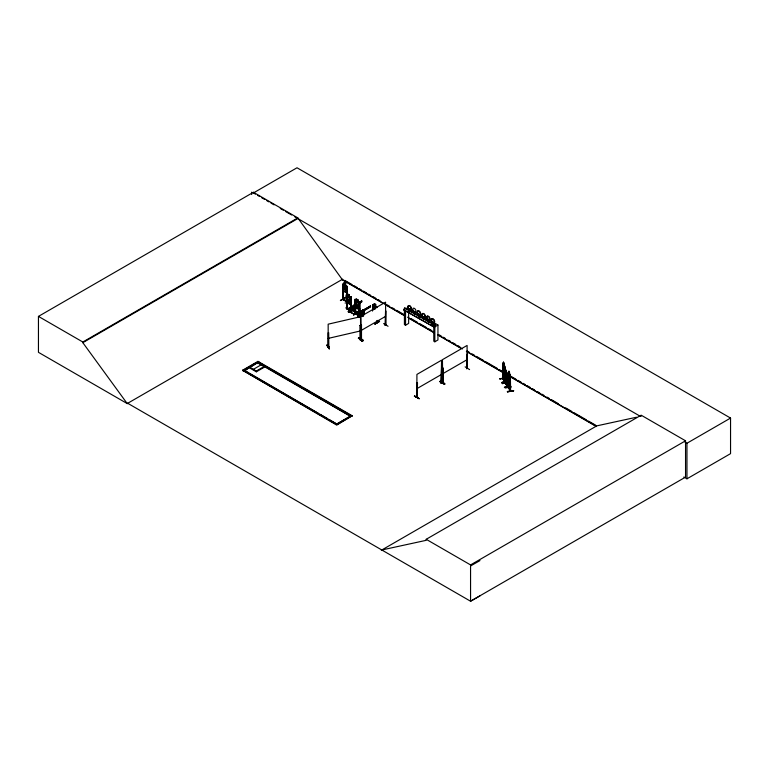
<?xml version="1.0" encoding="UTF-8"?>
<svg xmlns="http://www.w3.org/2000/svg" width="769" height="769" viewBox="0 0 769 769"><rect width="100%" height="100%" fill="white"/><g stroke="black" fill="none" stroke-linecap="round" stroke-linejoin="round"><path stroke-width="1.15" d="M346.377 294.277L346.79 308.744L347.021 294.431L346.377 294.277L346.829 294.537M346.559 300.083L346.982 308.629L346.281 307.35L346.281 308.532L350.904 311.195L351.125 296.805L351.164 311.051C350.116 310.609 344.137 307.744 347.059 307.494L347.059 308.677L347.002 300.343M355.201 312.195L355.201 313.387L359.825 316.049L359.786 301.804L359.565 316.203L354.951 313.531L355.24 299.17L355.451 313.742L354.951 312.349L355.72 312.493L355.72 313.685M355.24 299.17L355.643 313.627L355.663 307.715M415.106 314.165C414.847 309.503 415.981 315.184 413.789 313.108L413.933 311.176L413.876 313.387M419.768 316.799L419.816 314.492L419.499 316.645M423.094 318.491L423.133 316.54L424.344 317.222L424.488 319.375L424.488 317.136M433.764 324.422L433.831 322.413M418.605 313.81L418.596 315.732C421.748 318.587 417.211 310.551 418.461 315.742L419.816 316.405L418.461 315.742M423.681 317.318L424.488 319.048L423.133 318.751L423.133 316.54M427.968 321.269L427.949 319.087L427.804 321.019L429.208 321.817L427.949 319.087M432.62 321.73C435.706 331.122 430.179 315.338 432.438 323.768M409.07 310.503L409.271 308.532L410.454 311.31M409.223 310.705L410.271 311.291M414.885 314.127L415.423 313.589L415.548 314.252M432.534 323.73L432.332 324.134M433.783 324.585L434.235 324.22L433.341 325.037L434.101 324.143M357.662 313.665L357.643 315.242M503.743 366.496L504.253 365.669L504.474 370.149L503.878 367.438L503.503 368.495L503.272 368.043L503.291 364.073L503.782 366.515M504.8 371.456L504.589 372.84L504.868 371.446M507.069 380.895L507.29 379.511L507.069 380.895L505.444 378.146L504.897 367.457M510.318 380.626L510.078 381.972L510.356 380.568M360.661 339.687L360.517 316.703L328.161 324.182L328.18 347.184L328.161 332.823L328.699 332.698L328.844 347.05L328.767 346.386L328.334 346.675M328.844 346.531L328.18 346.665M360.661 339.187L360.017 339.34M508.444 382.52L502.167 383.606L508.463 382.308M511.443 386.932L505.166 388.028M504.868 366.775L504.897 382.087L502.772 378.521M503.262 378.3L503.07 378.021M504.675 381.203L504.945 381.712M505.098 381.472C500.561 374.58 504.387 381.28 505.127 381.434L504.627 381.703L504.675 367.495L505.089 367.774M505.271 382.799L505.387 383.049M505.473 383.596L505.685 377.627M507.627 386.711L505.589 383.25M509.616 372.388L508.924 371.216L510.385 375.916L510.385 391.21L508.242 387.134L508.742 387.461M510.626 391.152L508.52 387.605L510.356 390.402M413.674 313.368L415.145 313.771L414.337 312.041M433.591 324.72L433.678 322.499L432.466 321.817M357.633 313.579C357.335 318.549 358.066 310.051 357.902 314.79M358.373 338.139C362.718 338.514 366.909 343.637 358.373 338.149L363.035 340.763M358.594 337.976L363.237 340.629M358.623 337.706L363.256 340.379M439.906 381.434C449.75 388.297 442.117 379.905 439.906 381.443M444.77 383.923L440.128 381.241L444.751 383.942M344.868 286.914L346.31 286.174L345.348 287.635L346.348 290.288L345.041 287.837C344.445 290.249 342.743 288.317 344.723 287.26L343.772 284.713L345.021 287.039M374.82 308.023C374.176 307.744 377.771 305.437 375.214 308.494M342.695 288.856L343.166 290.865L346.771 292.893L347.242 291.413M346.771 292.893L347.29 291.451M350.279 304.332L350.789 298.257M350.328 304.428L350.885 302.938M506.348 374.686L506.742 373.715L506.963 378.204L506.367 375.493L505.762 376.176L505.781 372.119L506.281 374.628M509.357 375.762L509.741 374.791L509.962 379.271L509.366 376.56L508.77 377.243L508.79 373.196L509.28 375.705M326.854 345.348L329.372 348.876L326.873 345.098M329.286 348.857L326.892 345.089M345.031 297.709L340.446 300.371M414.827 314.002L415.548 313.665M373.58 309.551L374.59 308.119L373.638 305.572L374.888 307.888M433.783 326.969L433.783 341.196L434.841 341.792L434.841 327.565L403.59 309.782L404.879 307.831L435.302 325.018L435.302 326.575L437.946 325.008L410.569 309.542M434.841 327.565L434.004 326.969L435.302 325.018M346.781 301.746L342.657 299.401L343.176 283.809L347.29 286.75L347.405 295.998M343.137 299.122L342.83 298.766M343.109 299.65L342.878 285.088L343.041 299.641L343.301 299.016M377.156 322.384C376.666 321.192 376.935 324.653 377.271 320.404M328.094 347.069L328.853 347.03M359.988 339.475L359.969 325.479L360.517 325.354L360.594 339.696L360.075 339.86L359.902 339.206L360.574 339.042M361.497 324.874L360.921 325.018L361.497 324.874L361.497 339.158L361.382 338.456M385.769 325.143L385.269 325.383L385.567 310.791L385.356 325.383L385.778 324.566L385.269 324.864M417.49 382.914L416.913 383.068L417.49 382.914L417.231 397.054M441.762 383.183L441.252 383.423L441.56 368.841L441.348 383.423L441.762 382.606L441.252 382.904M443.079 382.001C442.108 381.491 443.29 382.693 443.031 382.395M466.918 368.12L467.312 368.409L467.1 354.096L466.629 368.591L467.264 368.428M428.871 321.855L429.16 319.769L429.015 321.798M503.503 363.833L502.964 363.045L502.753 378.608M505.502 372.561L505.493 383.635L505.444 371.1L507.377 374.839L507.377 386.807L507.357 374.83M508.251 372.484L509.02 373.052L508.501 388.037L508.29 373.446L508.694 373.734M505.704 383.539L505.733 382.981M507.146 386.403L507.357 385.846M507.588 386.192L505.714 383.222M507.588 386.711L507.165 375.772L507.569 376.051M510.578 390.614L510.126 390.902L510.385 376.579L510.587 391.113M361.382 338.975L360.872 339.273L361.238 338.485M361.478 338.62L361.545 338.696M361.478 339.139L361.084 325.114M385.173 325.22L385.529 324.999M417.375 396.506L416.865 396.804L417.471 396.66M417.471 397.179L417.029 397.41L417.077 383.154M441.166 383.27L441.56 360.19L416.913 374.416L416.865 397.323L417.49 397.14M441.694 383.202L441.714 368.928M443.088 382.385L442.483 382.501M443.069 382.424L443.031 368.168L442.454 368.322L443.031 368.168M466.706 368.005L467.148 367.774M409.118 310.465L410.473 311.128L409.118 310.465L409.118 308.619C411.636 308.369 409.887 313.723 410.329 309.311M413.76 313.214L415.106 313.752M419.787 316.549L420.22 316.299L419.326 316.674M427.9 320.99L429.15 321.682L427.852 321M343.234 283.78L342.695 284.155L342.878 299.314L346.04 301.14M346.848 302.284L350.318 304.409L346.742 302.361L346.29 295.652L347.857 295.873L347.098 296.132L347.098 299.401L347.857 301.237L349.27 302.054L350.03 301.092L350.03 297.824L349.27 296.805L350.885 298.237M356.729 312.954L356.729 312.06L352.365 309.542L352.365 310.436L354.932 311.916L354.951 300.65L356.518 300.871M372.513 310.859L373.052 304.668L377.166 307.6M372.513 308.456L373.003 308.1C375.195 310.311 372.878 304.639 375.532 307.84M505.262 383.231L507.357 386.769M372.955 308.129L374.099 308.782L373.33 308.927M405.763 308.869L407.532 307.821M408.579 310.599L409.473 310.224L408.704 310.676M408.704 311.118L409.473 310.666M409.992 311.397L410.752 310.955L410.877 311.618M410.117 311.474L410.877 311.022M409.992 311.849L410.752 310.955M414.01 312.791C412.232 314.185 414.683 311.954 414.01 313.387M417.923 315.876L418.682 315.434M404.417 310.378L404.417 324.605L405.542 325.239L408.647 323.403L408.647 311.541M419.326 317.116L420.095 316.222M419.461 317.347L420.22 316.299M423.354 318.068L422.585 318.52L423.479 318.145M423.998 319.318L424.757 318.866L424.892 319.529M424.132 319.385L424.892 318.943M427.256 321.154L428.025 320.711M427.391 321.231L428.15 320.779M428.669 321.951L429.429 321.5L429.563 322.173M428.804 322.028L429.563 321.577M431.928 324.383L432.687 323.345M432.822 323.864L432.063 324.316L432.822 323.422M434.841 341.792L437.946 339.956L437.946 325.008M383.625 323.566L388.047 326.277M466.793 368.678L467.254 354.182M439.618 381.607L444.04 384.116M469.59 369.591L465.158 366.861M467.148 368.293L466.629 368.591M127.769 403.312L127.27 403.61L38.45 352.327L38.45 316.395L253.424 192.279L297.805 217.896L342.186 279.455L404.407 315.386M253.424 192.279L253.424 192.942L297.017 167.777L730.55 418.076L730.55 453.643L686.957 478.808L683.843 477.001M38.45 316.395L82.831 342.013L297.805 217.896M479.971 595.86L470.561 601.223L127.712 403.283L127.202 403.571L82.831 342.676L297.805 218.559M127.202 403.571L342.686 279.166M344.214 282.656L345.781 283.501L345.675 285.318L346.435 286.337L346.435 289.605L345.675 290.567L344.262 289.75L343.503 287.914L344.262 282.627L344.262 284.376M345.781 283.501L344.262 282.742M346.761 285.818L347.29 286.75L347.242 296.084M346.829 295.844L346.982 287.452M347.405 287.693L346.829 287.548M346.819 295.277L350.328 297.42M346.29 295.652L346.338 300.362M342.955 298.805L343.041 299.122M349.376 296.747L349.376 294.998L349.28 303.822M340.398 300.592L345.031 297.901M342.743 299.449L346.781 301.381M343.185 299.304L346.04 300.766M350.933 311.137L350.481 296.651L351.125 296.805M345.098 303.082L347.165 302.4M357.95 308.821L357.989 300.025L356.518 299.122L356.508 307.994M355.489 300.275L359.517 303.284L357.989 301.775L358.69 302.823L358.69 306.091L357.931 307.052L356.518 306.235L355.759 304.399L355.759 301.131L356.518 300.987M354.951 300.65L355.47 307.321L359.036 309.378L359.527 308.052M357.989 300.025L358.037 301.746M346.8 308.532L350.395 310.609M359.594 316.146L359.142 301.659L359.786 301.804M354.422 304.505C353.48 314.04 355.893 314.281 354.932 304.803M354.672 304.649L354.163 304.649L354.201 311.474M348.722 310.09L348.722 308.311L355.653 304.351M358.594 302.611L361.574 300.929M355.893 304.466L348.655 308.571L349.049 310.272C348.309 308.667 350.231 307.61 349.559 309.974M358.835 302.765L361.815 301.044L361.815 301.938L359.825 303.044M355.191 304.947L354.672 304.947M242.571 370.254L257.971 361.363L352.173 415.75L336.774 425.084L242.571 370.254L336.774 424.642L352.173 415.75M355.009 305.312L355.47 307.321M354.663 305.764L348.982 309.349M359.584 302.928L361.815 301.044M242.571 370.696L256.942 362.401M348.963 309.311L355.893 305.36M348.742 309.82L354.903 306.264M348.655 310.051L355.143 306.379M244.494 370.62L258.865 361.882L243.465 371.216M355.143 306.677L348.963 310.205L348.722 308.311M350.645 309.59L350.395 310.907L350.674 303.659M353.798 314.031C347.569 310.09 344.06 313.502 355.316 308.725L355.057 307.696L348.895 311.253L353.798 314.031L359.94 310.503L359.94 311.397L353.759 314.925L353.519 313.915L359.7 310.397M355.316 307.84L349.136 311.407L349.155 312.281M348.895 312.137L355.076 308.571L355.057 307.696M253.587 369.197L261.412 364.679L264.151 366.477L264.151 367.294L256.327 371.812L250.098 368.216L250.098 367.409L256.327 370.994L256.327 371.812M355.72 312.493L355.461 313.829M355.461 313.531L359.056 315.607M256.327 370.994L264.151 366.477M358.7 311.82L353.519 314.809L353.538 313.954M362.824 315.588L363.083 309.503L363.333 315.876M357.383 313.31L370.475 306.052L370.475 306.937L357.623 314.319L370.245 306.783L370.225 305.899M370.475 306.052L357.325 313.569L357.325 315.05L363.545 311.234M363.593 316.03L363.852 309.955L363.333 309.955M372.561 305.014L372.59 310.772M358.152 313.464L358.152 314.944L358.219 313.492L357.71 313.79M372.754 305.937L373.167 306.177M376.301 307.187L375.551 306.168L375.647 304.361L375.647 306.11L376.627 306.677M357.623 315.203L363.545 311.532M359.334 307.475C361.122 309.59 356.403 318.231 359.825 314.867M357.691 316.174L359.642 317.299M363.747 312.723L357.566 316.251L359.536 317.347M363.083 309.503L363.083 315.732L361.026 314.55L361.026 315.434L363.977 313.733L363.977 312.839L357.796 316.405L357.816 317.289L357.672 316.059M357.566 317.136L359.632 315.944M357.796 317.251L363.958 313.694L363.977 312.839M357.816 317.289L360.767 315.588L362.516 316.588M360.921 330.603L385.567 316.376M376.647 322.23L377.156 322.893L377.108 320.5M374.926 323.893L379.559 321.231L374.964 323.932M349.222 416.856L335.87 424.565L351.27 415.673M416.913 388.643L441.56 374.416M442.454 373.897L467.1 359.671M381.309 550.277L596.792 425.863L636.492 417.231M381.808 549.979L426.189 540.328L426.189 539.3L641.163 415.183L685.544 440.8L685.544 477.107L470.561 601.223L470.561 564.917L685.544 440.8M641.163 416.212L640.664 416.51L294.71 216.771M684.9 442.05L686.957 443.242L730.55 418.076M470.561 565.955L479.971 560.591M467.062 368.322L467.1 345.444L442.454 359.671L442.684 382.626M442.867 368.072L442.915 382.28M417.173 397.381L417.538 396.746M433.678 324.431L432.466 323.662L433.822 324.326M328.738 347.079L328.315 347.175M359.921 339.687L360.488 339.571M361.334 339.004L361.334 324.778M417.259 397.064L417.327 382.818M360.594 325.47L359.969 325.479M360.007 339.139L360.488 339.052M362.189 341.292L360.315 338.639M328.161 338.408L360.517 330.93M502.907 378.848L503.503 362.084L503.532 363.929M502.993 364.65L502.993 378.877L502.801 364.323L503.205 364.602M502.743 367.995L502.955 370.091L504.656 372.83M505.992 370.129L506.944 374.253L506.598 378.338L505.598 375.262L505.992 370.129L506.617 373.071M509.684 374.128L509.597 379.405L508.607 376.329M508.463 372.244L510.135 374.888M510.385 375.916L510.068 374.897M504.945 378.088L499.687 378.886L504.945 377.79M504.925 377.992L499.773 378.809M505.444 378.146L507.136 380.886M508.424 387.97L508.299 372.407L508.444 379.223L510.145 381.953M501.907 382.376C520.959 378.473 488.824 385.529 508.088 381.155M507.434 385.913L507.127 386.49M507.357 385.99L505.531 383.231M510.587 385.923L504.397 387.393L510.587 386.125M504.416 387.374L510.606 386.182M507.396 391.498L513.702 390.777L507.415 391.556M507.396 391.796L513.605 390.594L507.511 391.988M375.647 304.361L374.08 303.515L373.369 308.763M328.671 346.915L328.853 346.656M424.488 319.048L423.325 318.443M442.617 382.635L442.617 368.409M359.469 337.822L361.939 341.311M261.412 364.679L257.932 362.881L350.376 416.192L257.971 362.401L257.932 363.699M413.789 311.262L415 311.945M418.461 313.896L419.672 314.588M427.804 319.173L429.015 319.856M404.417 308.1L434.841 325.287M403.59 309.782L434.004 326.969M253.424 192.942L255.491 194.134M257.557 195.326L259.624 196.518M261.681 197.71L264.776 199.498M266.843 200.69L268.91 201.882M270.976 203.074L274.072 204.862M280.262 208.437L283.357 210.225M285.424 211.417L291.614 214.984M344.762 280.358L352.019 284.549M354.096 285.751L357.21 287.548M359.277 288.74L361.353 289.942M363.429 291.134L366.544 292.931M368.62 294.133L370.687 295.334M372.763 296.526L375.878 298.324M377.954 299.526L380.021 300.717M387.288 304.909L389.354 306.11M392.469 307.908L394.545 309.1M396.621 310.301L403.879 314.492M411.136 318.683L417.365 322.278M419.432 323.47L426.699 327.661M428.766 328.863L431.88 330.66M439.137 334.851L441.214 336.043M443.29 337.245L445.366 338.447M448.471 340.234L450.547 341.436M452.624 342.638L455.738 344.435M457.815 345.627L459.881 346.829M467.148 351.02L469.215 352.212M472.329 354.009L474.406 355.211M476.482 356.403L483.739 360.594M485.816 361.795L497.226 368.38M499.292 369.581L504.483 372.571M510.703 376.166L515.893 379.165M517.96 380.357L521.074 382.155M523.151 383.356L525.227 384.548M527.303 385.75L530.408 387.547M532.484 388.739L534.561 389.941M537.666 391.738L539.742 392.93M541.818 394.132L543.894 395.324M547.009 397.121L549.076 398.323M551.152 399.515L558.409 403.715M565.676 407.906L571.896 411.492M573.972 412.693L586.42 419.874M588.487 421.076L595.754 425.267M407.522 317.174L434.485 332.746M437.599 334.544L462.486 348.915M466.639 351.308L505.012 373.465M507.088 374.666L596.283 426.161M341.503 279.358L383.125 303.39M385.211 304.591L403.936 315.405M409.137 318.404L434.11 332.823M438.272 335.226L461.169 348.444M466.37 351.452L502.791 372.475M510.068 376.685L596.436 426.545M373.052 304.668L374.186 305.322M346.742 292.806L343.253 290.797L342.801 288.846M349.376 294.998L347.809 294.152L347.848 302.996M356.47 299.151L358.037 299.997M347.857 294.239L349.27 295.056M347.857 296.565L349.299 297.468M356.518 301.573L357.96 302.467M347.857 299.833L349.27 300.65M356.518 304.841L357.931 305.658M363.785 311.397L357.643 314.944M355.509 307.292L358.998 309.301M359.94 310.503L359.94 311.397M362.516 315.703L360.767 314.694L360.767 315.588M354.422 311.349L354.634 304.649M351.164 309.869L350.395 309.715L350.904 310.013M355.595 312.599L352.106 310.58L352.106 309.696L356.47 312.214L356.47 313.098M359.056 314.723L359.565 315.011M374.926 324.182L379.578 321.461M258.865 362.324L257.971 361.363M259.903 362.92L285.866 377.906M287.942 379.107L300.4 386.298M302.477 387.499L309.744 391.7M311.82 392.892L352.173 416.192M247.483 372.494L244.369 370.254L336.774 424.046L329.507 419.845M249.56 373.696L318.078 413.261M320.154 414.453L327.431 418.653M426.189 539.3L470.561 564.917M510.308 391.142L510.356 375.897M373.955 309.417L373.484 309.273M359.383 337.581L361.891 341.09M503.435 362.093L504.897 366.794L502.964 363.045M503.58 362.68L503.993 363.381M509.068 371.802L509.482 373.09L509.068 372.388M503.58 363.266L503.993 363.968M508.463 379.184L510.078 381.972M508.347 382.385L502.282 383.529M507.059 373.869L507.29 374.839M503.109 367.207L504.108 370.283L504.108 363.285M508.107 381.405L501.926 382.626M686.957 443.242L686.957 478.808M508.991 371.206L508.953 373.061M442.406 382.058L442.406 382.578M434.235 324.22L434.235 324.806M405.542 311.012L405.542 325.239M385.73 310.887L385.73 325.172L385.567 302.15L360.921 316.376L361.036 339.369M376.81 321.99L376.858 322.538M375.551 308.927L375.551 306.754L374.128 305.937L374.128 309.205M373.003 306.273L373.003 309.83M363.852 309.955L363.814 314.492M359.334 301.544L359.334 303.918M356.566 299.208L356.566 300.958M354.99 312.349L354.99 313.512M353.778 313.915L353.778 314.954M349.491 308.456L349.491 309.936M346.982 291.009L346.982 295.757M346.54 307.196L346.54 308.388M251.684 192.144L251.684 194.499M82.831 342.013L82.831 342.676M414.376 396.16L419.268 398.688L414.385 396.141M414.587 395.987L419.268 398.688L414.578 396.016M375.272 307.984L374.359 307.465L375.272 308.571L375.272 307.984M345.425 283.713L344.512 283.184L345.425 284.29L345.425 283.713M345.675 285.895L344.262 285.078L344.262 288.346L345.675 289.163L345.675 285.895M375.291 304.562L374.388 304.043L375.291 305.149L375.291 304.562M349.02 295.2L348.107 294.671L349.02 295.786L349.02 295.2M357.681 300.198L356.768 299.679L357.681 300.785L357.681 300.198M509.597 374.743L508.953 373.647L509.597 378.012L509.597 374.743M504.108 365.621L503.464 364.525L504.108 368.889L504.108 365.621M506.483 371.437L506.06 370.725L506.483 372.013L506.483 371.437M506.598 373.667L505.944 372.581L506.598 376.935L506.598 373.667M431.486 320.356A2.259 1.317 59.5 0 0 434.187 322.711A2.259 1.317 59.5 0 0 433.466 319.212A2.259 1.317 59.5 0 0 431.486 320.356M431.342 320.442A2.259 1.317 59.5 0 0 434.043 322.797A2.259 1.317 59.5 0 0 433.312 319.308A2.259 1.317 59.5 0 0 431.342 320.442M426.814 317.722A2.259 1.317 59.5 0 0 429.515 320.067A2.259 1.317 59.5 0 0 428.794 316.578A2.259 1.317 59.5 0 0 426.814 317.722M426.67 317.808A2.259 1.317 59.5 0 0 429.371 320.164A2.259 1.317 59.5 0 0 428.641 316.665A2.259 1.317 59.5 0 0 426.67 317.808M412.809 309.801A2.259 1.317 59.5 0 0 415.51 312.156A2.259 1.317 59.5 0 0 414.779 308.657A2.259 1.317 59.5 0 0 412.809 309.801M422.143 315.079A2.259 1.317 59.5 0 0 424.844 317.434A2.259 1.317 59.5 0 0 424.123 313.935A2.259 1.317 59.5 0 0 422.143 315.079M421.998 315.165A2.259 1.317 59.5 0 0 424.699 317.52A2.259 1.317 59.5 0 0 423.979 314.031A2.259 1.317 59.5 0 0 421.998 315.165M417.48 312.445A2.259 1.317 59.5 0 0 420.172 314.79A2.259 1.317 59.5 0 0 419.451 311.301A2.259 1.317 59.5 0 0 417.48 312.445M417.327 312.531A2.259 1.317 59.5 0 0 420.028 314.886A2.259 1.317 59.5 0 0 419.307 311.387A2.259 1.317 59.5 0 0 417.327 312.531M408.137 307.167A2.259 1.317 59.5 0 0 410.838 309.523A2.259 1.317 59.5 0 0 410.117 306.024A2.259 1.317 59.5 0 0 408.137 307.167M407.983 307.254A2.259 1.317 59.5 0 0 410.684 309.609A2.259 1.317 59.5 0 0 409.964 306.11A2.259 1.317 59.5 0 0 407.983 307.254"/></g></svg>
